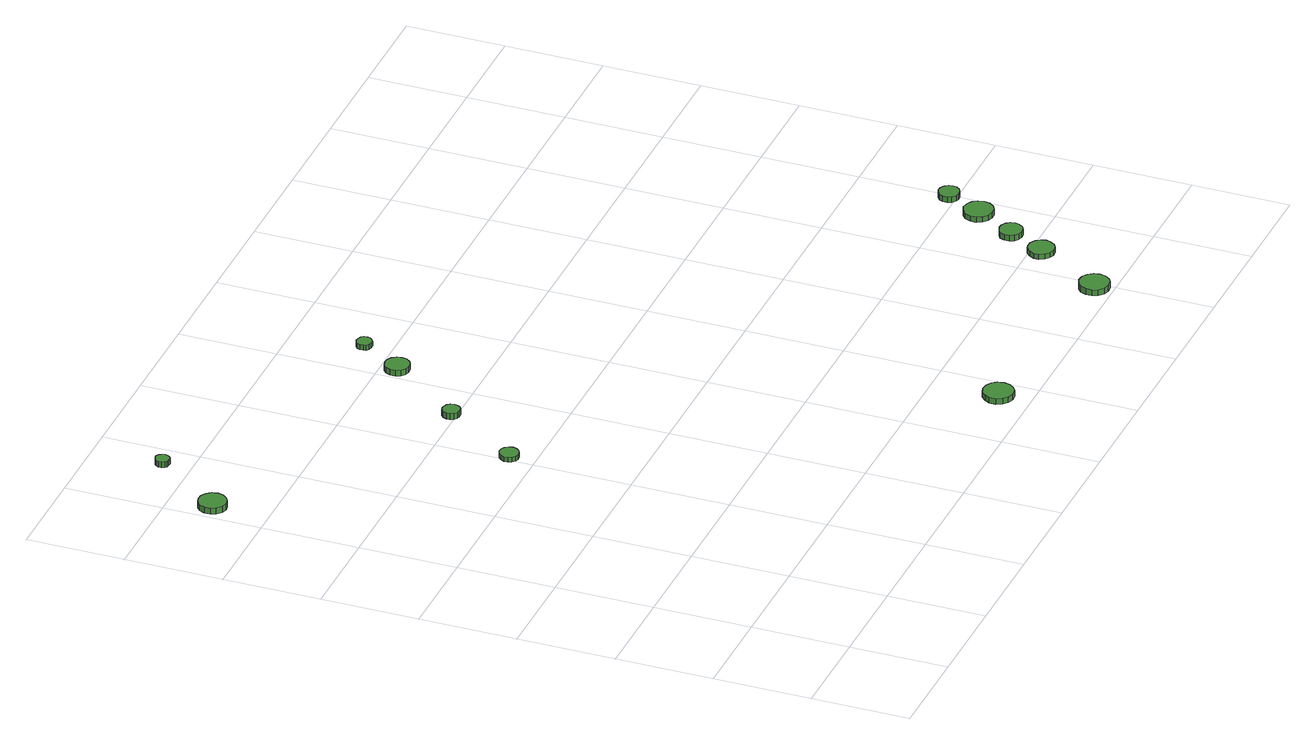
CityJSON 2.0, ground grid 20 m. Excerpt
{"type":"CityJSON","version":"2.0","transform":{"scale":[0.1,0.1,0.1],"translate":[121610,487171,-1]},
"CityObjects":{
"tree1":{"type":"SolitaryVegetationObject","attributes":{"function":"something"},"geometry":[{"type":"MultiSurface","lod":"1","boundaries":[[[0,1,2,3,4,5,6,7,8,9,10,11,12,13,14]],[[15,16,17,18,19,20,21,22,23,24,25,26,27,28,29]],[[0,29,28,1]],[[1,28,27,2]],[[2,27,26,3]],[[3,26,25,4]],[[4,25,24,5]],[[5,24,23,6]],[[6,23,22,7]],[[7,22,21,8]],[[8,21,20,9]],[[9,20,19,10]],[[10,19,18,11]],[[11,18,17,12]],[[12,17,16,13]],[[13,16,15,14]],[[14,15,29,0]]]}]},
"tree2":{"type":"SolitaryVegetationObject","attributes":{"function":"something"},"geometry":[{"type":"MultiSurface","lod":"1","boundaries":[[[30,31,32,33,34,35,36,37,38,39,40,41,42,43,44]],[[45,46,47,48,49,50,51,52,53,54,55,56,57,58,59]],[[30,59,58,31]],[[31,58,57,32]],[[32,57,56,33]],[[33,56,55,34]],[[34,55,54,35]],[[35,54,53,36]],[[36,53,52,37]],[[37,52,51,38]],[[38,51,50,39]],[[39,50,49,40]],[[40,49,48,41]],[[41,48,47,42]],[[42,47,46,43]],[[43,46,45,44]],[[44,45,59,30]]]}]},
"tree3":{"type":"SolitaryVegetationObject","attributes":{"function":"something"},"geometry":[{"type":"MultiSurface","lod":"1","boundaries":[[[60,61,62,63,64,65,66,67,68,69,70,71,72,73,74]],[[75,76,77,78,79,80,81,82,83,84,85,86,87,88,89]],[[60,89,88,61]],[[61,88,87,62]],[[62,87,86,63]],[[63,86,85,64]],[[64,85,84,65]],[[65,84,83,66]],[[66,83,82,67]],[[67,82,81,68]],[[68,81,80,69]],[[69,80,79,70]],[[70,79,78,71]],[[71,78,77,72]],[[72,77,76,73]],[[73,76,75,74]],[[74,75,89,60]]]}]},
"tree4":{"type":"SolitaryVegetationObject","attributes":{"function":"something"},"geometry":[{"type":"MultiSurface","lod":"1","boundaries":[[[90,91,92,93,94,95,96,97,98,99,100,101,102,103,104]],[[105,106,107,108,109,110,111,112,113,114,115,116,117,118,119]],[[90,119,118,91]],[[91,118,117,92]],[[92,117,116,93]],[[93,116,115,94]],[[94,115,114,95]],[[95,114,113,96]],[[96,113,112,97]],[[97,112,111,98]],[[98,111,110,99]],[[99,110,109,100]],[[100,109,108,101]],[[101,108,107,102]],[[102,107,106,103]],[[103,106,105,104]],[[104,105,119,90]]]}]},
"tree5":{"type":"SolitaryVegetationObject","attributes":{"function":"something"},"geometry":[{"type":"MultiSurface","lod":"1","boundaries":[[[120,121,122,123,124,125,126,127,128,129,130,131,132,133,134]],[[135,136,137,138,139,140,141,142,143,144,145,146,147,148,149]],[[120,149,148,121]],[[121,148,147,122]],[[122,147,146,123]],[[123,146,145,124]],[[124,145,144,125]],[[125,144,143,126]],[[126,143,142,127]],[[127,142,141,128]],[[128,141,140,129]],[[129,140,139,130]],[[130,139,138,131]],[[131,138,137,132]],[[132,137,136,133]],[[133,136,135,134]],[[134,135,149,120]]]}]},
"tree6":{"type":"SolitaryVegetationObject","attributes":{"function":"something"},"geometry":[{"type":"MultiSurface","lod":"1","boundaries":[[[150,151,152,153,154,155,156,157,158,159,160,161,162,163,164]],[[165,166,167,168,169,170,171,172,173,174,175,176,177,178,179]],[[150,179,178,151]],[[151,178,177,152]],[[152,177,176,153]],[[153,176,175,154]],[[154,175,174,155]],[[155,174,173,156]],[[156,173,172,157]],[[157,172,171,158]],[[158,171,170,159]],[[159,170,169,160]],[[160,169,168,161]],[[161,168,167,162]],[[162,167,166,163]],[[163,166,165,164]],[[164,165,179,150]]]}]},
"tree7":{"type":"SolitaryVegetationObject","attributes":{"function":"something"},"geometry":[{"type":"MultiSurface","lod":"1","boundaries":[[[180,181,182,183,184,185,186,187,188,189,190,191,192,193,194]],[[195,196,197,198,199,200,201,202,203,204,205,206,207,208,209]],[[180,209,208,181]],[[181,208,207,182]],[[182,207,206,183]],[[183,206,205,184]],[[184,205,204,185]],[[185,204,203,186]],[[186,203,202,187]],[[187,202,201,188]],[[188,201,200,189]],[[189,200,199,190]],[[190,199,198,191]],[[191,198,197,192]],[[192,197,196,193]],[[193,196,195,194]],[[194,195,209,180]]]}]},
"tree8":{"type":"SolitaryVegetationObject","attributes":{"function":"something"},"geometry":[{"type":"MultiSurface","lod":"1","boundaries":[[[210,211,212,213,214,215,216,217,218,219,220,221,222,223,224]],[[225,226,227,228,229,230,231,232,233,234,235,236,237,238,239]],[[210,239,238,211]],[[211,238,237,212]],[[212,237,236,213]],[[213,236,235,214]],[[214,235,234,215]],[[215,234,233,216]],[[216,233,232,217]],[[217,232,231,218]],[[218,231,230,219]],[[219,230,229,220]],[[220,229,228,221]],[[221,228,227,222]],[[222,227,226,223]],[[223,226,225,224]],[[224,225,239,210]]]}]},
"tree9":{"type":"SolitaryVegetationObject","attributes":{"function":"something"},"geometry":[{"type":"MultiSurface","lod":"1","boundaries":[[[240,241,242,243,244,245,246,247,248,249,250,251,252,253,254]],[[255,256,257,258,259,260,261,262,263,264,265,266,267,268,269]],[[240,269,268,241]],[[241,268,267,242]],[[242,267,266,243]],[[243,266,265,244]],[[244,265,264,245]],[[245,264,263,246]],[[246,263,262,247]],[[247,262,261,248]],[[248,261,260,249]],[[249,260,259,250]],[[250,259,258,251]],[[251,258,257,252]],[[252,257,256,253]],[[253,256,255,254]],[[254,255,269,240]]]}]},
"tree10":{"type":"SolitaryVegetationObject","attributes":{"function":"something"},"geometry":[{"type":"MultiSurface","lod":"1","boundaries":[[[270,271,272,273,274,275,276,277,278,279,280,281,282,283,284]],[[285,286,287,288,289,290,291,292,293,294,295,296,297,298,299]],[[270,299,298,271]],[[271,298,297,272]],[[272,297,296,273]],[[273,296,295,274]],[[274,295,294,275]],[[275,294,293,276]],[[276,293,292,277]],[[277,292,291,278]],[[278,291,290,279]],[[279,290,289,280]],[[280,289,288,281]],[[281,288,287,282]],[[282,287,286,283]],[[283,286,285,284]],[[284,285,299,270]]]}]},
"tree11":{"type":"SolitaryVegetationObject","attributes":{"function":"something"},"geometry":[{"type":"MultiSurface","lod":"1","boundaries":[[[300,301,302,303,304,305,306,307,308,309,310,311,312,313,314]],[[315,316,317,318,319,320,321,322,323,324,325,326,327,328,329]],[[300,329,328,301]],[[301,328,327,302]],[[302,327,326,303]],[[303,326,325,304]],[[304,325,324,305]],[[305,324,323,306]],[[306,323,322,307]],[[307,322,321,308]],[[308,321,320,309]],[[309,320,319,310]],[[310,319,318,311]],[[311,318,317,312]],[[312,317,316,313]],[[313,316,315,314]],[[314,315,329,300]]]}]},
"tree12":{"type":"SolitaryVegetationObject","attributes":{"function":"something"},"geometry":[{"type":"MultiSurface","lod":"1","boundaries":[[[330,331,332,333,334,335,336,337,338,339,340,341,342,343,344]],[[345,346,347,348,349,350,351,352,353,354,355,356,357,358,359]],[[330,359,358,331]],[[331,358,357,332]],[[332,357,356,333]],[[333,356,355,334]],[[334,355,354,335]],[[335,354,353,336]],[[336,353,352,337]],[[337,352,351,338]],[[338,351,350,339]],[[339,350,349,340]],[[340,349,348,341]],[[341,348,347,342]],[[342,347,346,343]],[[343,346,345,344]],[[344,345,359,330]]]}]}
},
"vertices":[
[60,1310,24],[57,1322,24],[50,1331,24],[40,1337,24],[28,1338,24],[17,1335,24],[8,1327,24],[3,1316,24],[3,1304,24],[8,1293,24],[17,1285,24],[28,1281,24],[40,1283,24],[50,1289,24],[57,1298,24],[57,1298,11],[50,1289,11],[40,1283,11],[28,1281,11],[17,1285,11],[8,1293,11],[3,1304,11],[3,1316,11],[8,1327,11],[17,1335,11],[28,1338,11],[40,1337,11],[50,1331,11],[57,1322,11],[60,1310,11],
[156,1455,23],[154,1461,23],[151,1466,23],[146,1469,23],[140,1469,23],[134,1467,23],[130,1463,23],[127,1458,23],[127,1452,23],[130,1446,23],[134,1442,23],[140,1441,23],[146,1441,23],[151,1444,23],[154,1449,23],[154,1449,11],[151,1444,11],[146,1441,11],[140,1441,11],[134,1442,11],[130,1446,11],[127,1452,11],[127,1458,11],[130,1463,11],[134,1467,11],[140,1469,11],[146,1469,11],[151,1466,11],[154,1461,11],[156,1455,11],
[430,852,16],[428,860,16],[423,867,16],[416,871,16],[408,872,16],[401,869,16],[395,864,16],[391,856,16],[391,848,16],[395,841,16],[401,835,16],[408,833,16],[416,834,16],[423,838,16],[428,844,16],[428,844,6],[423,838,6],[416,834,6],[408,833,6],[401,835,6],[395,841,6],[391,848,6],[391,856,6],[395,864,6],[401,869,6],[408,872,6],[416,871,6],[423,867,6],[428,860,6],[430,852,6],
[526,1008,22],[524,1016,22],[520,1022,22],[514,1025,22],[506,1026,22],[499,1024,22],[494,1019,22],[491,1012,22],[491,1005,22],[494,998,22],[499,993,22],[506,991,22],[514,991,22],[520,995,22],[524,1001,22],[524,1001,9],[520,995,9],[514,991,9],[506,991,9],[499,993,9],[494,998,9],[491,1005,9],[491,1012,9],[494,1019,9],[499,1024,9],[506,1026,9],[514,1025,9],[520,1022,9],[524,1016,9],[526,1008,9],
[647,1162,23],[645,1172,23],[639,1181,23],[630,1186,23],[620,1187,23],[610,1184,23],[602,1177,23],[598,1167,23],[598,1157,23],[602,1148,23],[610,1141,23],[620,1138,23],[630,1139,23],[639,1144,23],[645,1152,23],[645,1152,11],[639,1144,11],[630,1139,11],[620,1138,11],[610,1141,11],[602,1148,11],[598,1157,11],[598,1167,11],[602,1177,11],[610,1184,11],[620,1187,11],[630,1186,11],[639,1181,11],[645,1172,11],[647,1162,11],
[986,66,16],[983,79,16],[976,89,16],[965,95,16],[952,97,16],[940,93,16],[931,84,16],[925,73,16],[925,60,16],[931,48,16],[940,40,16],[952,36,16],[965,37,16],[976,44,16],[983,54,16],[983,54,4],[976,44,4],[965,37,4],[952,36,4],[940,40,4],[931,48,4],[925,60,4],[925,73,4],[931,84,4],[940,93,4],[952,97,4],[965,95,4],[976,89,4],[983,79,4],[986,66,4],
[702,1254,17],[701,1261,17],[697,1266,17],[691,1269,17],[684,1270,17],[678,1268,17],[673,1264,17],[671,1258,17],[671,1251,17],[673,1245,17],[678,1241,17],[684,1239,17],[691,1239,17],[697,1243,17],[701,1248,17],[701,1248,6],[697,1243,6],[691,1239,6],[684,1239,6],[678,1241,6],[673,1245,6],[671,1251,6],[671,1258,6],[673,1264,6],[678,1268,6],[684,1270,6],[691,1269,6],[697,1266,6],[701,1261,6],[702,1254,6],
[1416,38,18],[1414,50,18],[1406,60,18],[1396,67,18],[1383,68,18],[1371,64,18],[1362,56,18],[1357,44,18],[1357,32,18],[1362,20,18],[1371,12,18],[1383,8,18],[1396,9,18],[1406,15,18],[1414,26,18],[1414,26,5],[1406,15,5],[1396,9,5],[1383,8,5],[1371,12,5],[1362,20,5],[1357,32,5],[1357,44,5],[1362,56,5],[1371,64,5],[1383,68,5],[1396,67,5],[1406,60,5],[1414,50,5],[1416,38,5],
[1497,179,16],[1494,189,16],[1488,198,16],[1478,204,16],[1467,205,16],[1457,202,16],[1449,194,16],[1444,184,16],[1444,173,16],[1449,163,16],[1457,156,16],[1467,152,16],[1478,153,16],[1488,159,16],[1494,168,16],[1494,168,5],[1488,159,5],[1478,153,5],[1467,152,5],[1457,156,5],[1449,163,5],[1444,173,5],[1444,184,5],[1449,194,5],[1457,202,5],[1467,205,5],[1478,204,5],[1488,198,5],[1494,189,5],[1497,179,5],
[1532,255,18],[1529,265,18],[1524,272,18],[1515,277,18],[1506,278,18],[1497,275,18],[1489,269,18],[1485,260,18],[1485,250,18],[1489,241,18],[1497,235,18],[1506,232,18],[1515,233,18],[1524,238,18],[1529,246,18],[1529,246,5],[1524,238,5],[1515,233,5],[1506,232,5],[1497,235,5],[1489,241,5],[1485,250,5],[1485,260,5],[1489,269,5],[1497,275,5],[1506,278,5],[1515,277,5],[1524,272,5],[1529,265,5],[1532,255,5],
[1585,339,17],[1582,351,17],[1575,361,17],[1564,367,17],[1552,369,17],[1540,365,17],[1531,357,17],[1526,345,17],[1526,333,17],[1531,322,17],[1540,314,17],[1552,310,17],[1564,311,17],[1575,317,17],[1582,327,17],[1582,327,5],[1575,317,5],[1564,311,5],[1552,310,5],[1540,314,5],[1531,322,5],[1526,333,5],[1526,345,5],[1531,357,5],[1540,365,5],[1552,369,5],[1564,367,5],[1575,361,5],[1582,351,5],[1585,339,5],
[1616,415,17],[1614,423,17],[1609,430,17],[1601,435,17],[1592,436,17],[1584,433,17],[1577,427,17],[1574,419,17],[1574,410,17],[1577,402,17],[1584,396,17],[1592,394,17],[1601,395,17],[1609,399,17],[1614,406,17],[1614,406,5],[1609,399,5],[1601,395,5],[1592,394,5],[1584,396,5],[1577,402,5],[1574,410,5],[1574,419,5],[1577,427,5],[1584,433,5],[1592,436,5],[1601,435,5],[1609,430,5],[1614,423,5],[1616,415,5]
]}
